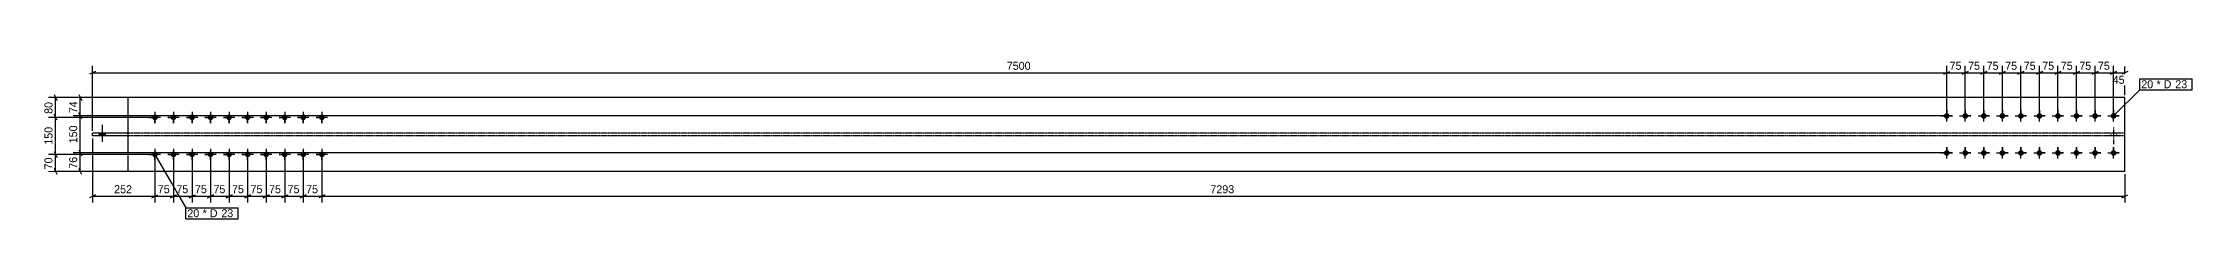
# Model space of a CAD drawing. Header units: millimetres. Extents: x 26 to 22520, y 32 to 1208.
# Drawn here: x 26 to 8719, y 32 to 674 of the extents above; entities that cross this region are included whole.
import ezdxf

# ---------------------------------------------------------------- set-up
doc = ezdxf.new("R2010")
doc.units = ezdxf.units.MM
doc.linetypes.add('DXK_LINE_DOT2', pattern=[3.9198, 1.9599, -1.9599])
doc.linetypes.add('DXK_LINE_DOT4', pattern=[0.9408, 0.4704, -0.4704])
doc.styles.add('Comic Sans MS', font='COMIC.TTF', dxfattribs={"height": 0.2})

msp = doc.modelspace()

# ---------------------------------------------------------------- hatches: boundary and pattern name
at = {"linetype": 'Continuous'}
for points in [[(478.6, 431, -1), (478.6, 454, -1)], [(553.6, 431, -1), (553.6, 454, -1)], [(628.6, 431, -1), (628.6, 454, -1)], [(703.6, 431, -1), (703.6, 454, -1)], [(778.6, 431, -1), (778.6, 454, -1)], [(853.6, 431, -1), (853.6, 454, -1)], [(928.6, 431, -1), (928.6, 454, -1)], [(1003.6, 431, -1), (1003.6, 454, -1)], [(1078.6, 431, -1), (1078.6, 454, -1)], [(1153.6, 431, -1), (1153.6, 454, -1)], [(7726.7, 459.8, -1), (7726.7, 436.8, -1)], [(7801.7, 459.8, -1), (7801.7, 436.8, -1)], [(7876.7, 459.8, -1), (7876.7, 436.8, -1)], [(7951.7, 459.8, -1), (7951.7, 436.8, -1)], [(8026.7, 459.8, -1), (8026.7, 436.8, -1)], [(8101.7, 459.8, -1), (8101.7, 436.8, -1)], [(8176.7, 459.8, -1), (8176.7, 436.8, -1)], [(8251.7, 459.8, -1), (8251.7, 436.8, -1)], [(8326.7, 459.9, -1), (8326.7, 436.9, -1)], [(8401.7, 459.9, -1), (8401.7, 436.9, -1)], [(277.9, 378.5), (254.9, 378.5), (254.9, 367), (277.9, 367)], [(277.9, 378.5), (254.9, 378.5), (254.9, 367), (277.9, 367)], [(277.9, 378.5), (254.9, 378.5), (254.9, 367), (277.9, 367)], [(277.9, 378.5), (254.9, 378.5), (254.9, 367), (277.9, 367)], [(277.9, 378.5), (254.9, 378.5), (254.9, 367), (277.9, 367)], [(478.6, 281, -1), (478.6, 304, -1)], [(553.6, 281, -1), (553.6, 304, -1)], [(628.6, 281, -1), (628.6, 304, -1)], [(703.6, 281, -1), (703.6, 304, -1)], [(778.6, 281, -1), (778.6, 304, -1)], [(853.6, 281, -1), (853.6, 304, -1)], [(928.6, 281, -1), (928.6, 304, -1)], [(1003.6, 281, -1), (1003.6, 304, -1)], [(1078.6, 281, -1), (1078.6, 304, -1)], [(1153.6, 281, -1), (1153.6, 304, -1)], [(7726.7, 309.8, -1), (7726.7, 286.8, -1)], [(7801.7, 309.8, -1), (7801.7, 286.8, -1)], [(7876.7, 309.8, -1), (7876.7, 286.8, -1)], [(7951.7, 309.8, -1), (7951.7, 286.8, -1)], [(8026.7, 309.8, -1), (8026.7, 286.8, -1)], [(8101.7, 309.8, -1), (8101.7, 286.8, -1)], [(8176.7, 309.8, -1), (8176.7, 286.8, -1)], [(8251.7, 309.8, -1), (8251.7, 286.8, -1)], [(8326.7, 309.9, -1), (8326.7, 286.9, -1)], [(8401.7, 309.9, -1), (8401.7, 286.9, -1)]]:
    msp.add_hatch(color=3, dxfattribs=at).paths.add_polyline_path(points)

# ---------------------------------------------------------------- linework, layer by layer
at = {"color": 8, "linetype": 'Continuous'}
for p, q in [((238.4, 628.8), (214.4, 616.8)), ((226.4, 388.5), (226.4, 651.2)), ((7714.7, 616.8), (7738.7, 628.8)), ((7726.7, 458.3), (7726.7, 651.2)), ((7789.7, 616.8), (7813.7, 628.8)), ((7801.7, 458.3), (7801.7, 651.2)), ((7864.7, 616.8), (7888.7, 628.8)), ((7876.7, 458.3), (7876.7, 651.2)), ((7939.7, 616.8), (7963.7, 628.8)), ((7951.7, 458.3), (7951.7, 651.2)), ((8014.7, 616.8), (8038.7, 628.8)), ((8026.7, 458.3), (8026.7, 651.2)), ((8089.7, 616.8), (8113.7, 628.8)), ((8101.7, 458.3), (8101.7, 651.2)), ((8164.7, 616.8), (8188.7, 628.8)), ((8176.7, 458.3), (8176.7, 651.2)), ((8239.7, 616.8), (8263.7, 628.8)), ((8251.7, 458.3), (8251.7, 651.2)), ((8314.7, 616.8), (8338.7, 628.8)), ((8326.7, 458.4), (8326.7, 651.2)), ((8389.7, 616.8), (8413.7, 628.8)), ((8401.7, 458.4), (8401.7, 648.4)), ((8401.7, 622.8), (8446.7, 622.8)), ((8458.7, 628.8), (8434.7, 616.8)), ((8446.7, 532.8), (8446.7, 648.4)), ((76.4, 442.5), (76.4, 522.8)), ((7716.7, 522.8), (148, 522.8)), ((170.4, 534.8), (182.4, 510.8)), ((176.4, 448.3), (176.4, 522.8)), ((7716.7, 448.3), (148, 448.3)), ((182.4, 436.3), (170.4, 460.3)), ((226.4, 357), (226.4, 97.2)), ((7716.7, 298.3), (148, 298.3)), ((170.4, 310.3), (182.4, 286.3)), ((478.6, 282.5), (478.6, 97.2)), ((553.6, 282.5), (553.6, 97.2)), ((628.6, 282.5), (628.6, 97.2)), ((703.6, 282.5), (703.6, 97.2)), ((778.6, 282.5), (778.6, 97.2)), ((853.6, 282.5), (853.6, 97.2)), ((928.6, 282.5), (928.6, 97.2)), ((1003.6, 282.5), (1003.6, 97.2)), ((1078.6, 282.5), (1078.6, 97.2)), ((1153.6, 282.5), (1153.6, 97.2)), ((1153.6, 282.5), (1153.6, 97.2)), ((7716.7, 222.8), (148, 222.8)), ((182.4, 210.8), (170.4, 234.8)), ((8446.7, 212.8), (8446.7, 97.2)), ((238.4, 128.8), (214.4, 116.8)), ((466.6, 116.8), (490.6, 128.8)), ((478.6, 122.8), (553.6, 122.8)), ((565.6, 128.8), (541.6, 116.8)), ((640.6, 128.8), (616.6, 116.8)), ((691.6, 116.8), (715.6, 128.8)), ((766.6, 116.8), (790.6, 128.8)), ((841.6, 116.8), (865.6, 128.8)), ((916.6, 116.8), (940.6, 128.8)), ((928.6, 122.8), (1003.6, 122.8)), ((1015.6, 128.8), (991.6, 116.8)), ((1066.6, 116.8), (1090.6, 128.8)), ((1078.6, 122.8), (1153.6, 122.8)), ((1165.6, 128.8), (1141.6, 116.8)), ((1165.6, 128.8), (1141.6, 116.8)), ((1153.6, 122.8), (8446.7, 122.8)), ((8434.7, 116.8), (8458.7, 128.8))]:
    msp.add_line(p, q, dxfattribs=at)
at = {"color": 7, "linetype": 'Continuous'}
for p, q in [((8446.7, 522.8), (370.7, 522.8)), ((370.7, 222.8), (370.7, 522.8)), ((8446.7, 222.8), (8446.7, 522.8)), ((226.4, 367), (226.4, 378.5)), ((370.7, 378.5), (226.4, 378.5)), ((370.7, 367), (226.4, 367)), ((8446.7, 222.8), (370.7, 222.8))]:
    msp.add_line(p, q, dxfattribs=at)
at = {"color": 3, "linetype": 'Continuous'}
for p, q in [((455.6, 442.5), (471, 442.5)), ((501.6, 442.5), (455.6, 442.5)), ((478.6, 465.5), (478.6, 450.2)), ((478.6, 465.5), (478.6, 419.5)), ((478.6, 419.5), (478.6, 434.8)), ((501.6, 442.5), (486.3, 442.5)), ((530.6, 442.5), (546, 442.5)), ((576.6, 442.5), (530.6, 442.5)), ((553.6, 465.5), (553.6, 450.2)), ((553.6, 465.5), (553.6, 419.5)), ((553.6, 419.5), (553.6, 434.8)), ((576.6, 442.5), (561.3, 442.5)), ((605.6, 442.5), (621, 442.5)), ((651.6, 442.5), (605.6, 442.5)), ((628.6, 465.5), (628.6, 450.2)), ((628.6, 465.5), (628.6, 419.5)), ((628.6, 419.5), (628.6, 434.8)), ((651.6, 442.5), (636.3, 442.5)), ((680.6, 442.5), (696, 442.5)), ((726.6, 442.5), (680.6, 442.5)), ((703.6, 465.5), (703.6, 450.2)), ((703.6, 465.5), (703.6, 419.5)), ((703.6, 419.5), (703.6, 434.8)), ((726.6, 442.5), (711.3, 442.5)), ((755.6, 442.5), (771, 442.5)), ((801.6, 442.5), (755.6, 442.5)), ((778.6, 465.5), (778.6, 450.2)), ((778.6, 465.5), (778.6, 419.5)), ((778.6, 419.5), (778.6, 434.8)), ((801.6, 442.5), (786.3, 442.5)), ((830.6, 442.5), (846, 442.5)), ((876.6, 442.5), (830.6, 442.5)), ((853.6, 465.5), (853.6, 450.2)), ((853.6, 465.5), (853.6, 419.5)), ((853.6, 419.5), (853.6, 434.8)), ((876.6, 442.5), (861.3, 442.5)), ((905.6, 442.5), (921, 442.5)), ((951.6, 442.5), (905.6, 442.5)), ((928.6, 465.5), (928.6, 450.2)), ((928.6, 465.5), (928.6, 419.5)), ((928.6, 419.5), (928.6, 434.8)), ((951.6, 442.5), (936.3, 442.5)), ((980.6, 442.5), (996, 442.5)), ((1026.6, 442.5), (980.6, 442.5)), ((1003.6, 465.5), (1003.6, 450.2)), ((1003.6, 465.5), (1003.6, 419.5)), ((1003.6, 419.5), (1003.6, 434.8)), ((1026.6, 442.5), (1011.3, 442.5)), ((1055.6, 442.5), (1071, 442.5)), ((1101.6, 442.5), (1055.6, 442.5)), ((1078.6, 465.5), (1078.6, 450.2)), ((1078.6, 465.5), (1078.6, 419.5)), ((1078.6, 419.5), (1078.6, 434.8)), ((1101.6, 442.5), (1086.3, 442.5)), ((1130.6, 442.5), (1146, 442.5)), ((1176.6, 442.5), (1130.6, 442.5)), ((1153.6, 465.5), (1153.6, 450.2)), ((1153.6, 465.5), (1153.6, 419.5)), ((1153.6, 419.5), (1153.6, 434.8)), ((1176.6, 442.5), (1161.3, 442.5)), ((7703.7, 448.3), (7749.7, 448.3)), ((7703.7, 448.3), (7719, 448.3)), ((7726.7, 425.3), (7726.7, 471.3)), ((7726.7, 471.3), (7726.7, 456)), ((7726.7, 425.3), (7726.7, 440.6)), ((7749.7, 448.3), (7734.3, 448.3)), ((7778.7, 448.3), (7824.7, 448.3)), ((7778.7, 448.3), (7794, 448.3)), ((7801.7, 425.3), (7801.7, 471.3)), ((7801.7, 471.3), (7801.7, 456)), ((7801.7, 425.3), (7801.7, 440.6)), ((7824.7, 448.3), (7809.3, 448.3)), ((7853.7, 448.3), (7899.7, 448.3)), ((7853.7, 448.3), (7869, 448.3)), ((7876.7, 425.3), (7876.7, 471.3)), ((7876.7, 471.3), (7876.7, 456)), ((7876.7, 425.3), (7876.7, 440.6)), ((7899.7, 448.3), (7884.3, 448.3)), ((7928.7, 448.3), (7974.7, 448.3)), ((7928.7, 448.3), (7944, 448.3)), ((7951.7, 425.3), (7951.7, 471.3)), ((7951.7, 471.3), (7951.7, 456)), ((7951.7, 425.3), (7951.7, 440.6)), ((7974.7, 448.3), (7959.3, 448.3)), ((8003.7, 448.3), (8049.7, 448.3)), ((8003.7, 448.3), (8019, 448.3)), ((8026.7, 425.3), (8026.7, 471.3)), ((8026.7, 471.3), (8026.7, 456)), ((8026.7, 425.3), (8026.7, 440.6)), ((8049.7, 448.3), (8034.3, 448.3)), ((8078.7, 448.3), (8124.7, 448.3)), ((8078.7, 448.3), (8094, 448.3)), ((8101.7, 425.3), (8101.7, 471.3)), ((8101.7, 471.3), (8101.7, 456)), ((8101.7, 425.3), (8101.7, 440.7)), ((8124.7, 448.3), (8109.3, 448.3)), ((8153.7, 448.3), (8199.7, 448.3)), ((8153.7, 448.3), (8169, 448.3)), ((8176.7, 425.3), (8176.7, 471.3)), ((8176.7, 471.3), (8176.7, 456)), ((8176.7, 425.3), (8176.7, 440.7)), ((8199.7, 448.3), (8184.3, 448.3)), ((8228.7, 448.3), (8274.7, 448.3)), ((8228.7, 448.3), (8244, 448.3)), ((8251.7, 425.3), (8251.7, 471.3)), ((8251.7, 471.3), (8251.7, 456)), ((8251.7, 425.3), (8251.7, 440.7)), ((8274.7, 448.3), (8259.3, 448.3)), ((8303.7, 448.3), (8349.7, 448.4)), ((8303.7, 448.3), (8319, 448.4)), ((8326.7, 425.4), (8326.7, 471.4)), ((8326.7, 471.4), (8326.7, 456)), ((8326.7, 425.4), (8326.7, 440.7)), ((8349.7, 448.4), (8334.3, 448.4)), ((8378.7, 448.4), (8424.7, 448.4)), ((8378.7, 448.4), (8394, 448.4)), ((8401.7, 425.4), (8401.7, 471.4)), ((8401.7, 471.4), (8401.7, 456)), ((8401.7, 425.4), (8401.7, 440.7)), ((8424.7, 448.4), (8409.3, 448.4)), ((254.9, 367), (254.9, 378.5)), ((254.9, 367), (254.9, 378.5)), ((254.9, 367), (254.9, 378.5)), ((254.9, 367), (254.9, 378.5)), ((254.9, 367), (254.9, 378.5)), ((266.4, 343.8), (266.4, 412)), ((266.4, 343.8), (266.4, 412)), ((266.4, 343.8), (266.4, 412)), ((266.4, 343.8), (266.4, 412)), ((266.4, 343.8), (266.4, 412)), ((277.9, 367), (277.9, 378.5)), ((277.9, 367), (277.9, 378.5)), ((277.9, 367), (277.9, 378.5)), ((277.9, 367), (277.9, 378.5)), ((277.9, 367), (277.9, 378.5)), ((455.6, 292.5), (471, 292.5)), ((501.6, 292.5), (455.6, 292.5)), ((478.6, 315.5), (478.6, 300.2)), ((478.6, 315.5), (478.6, 269.5)), ((478.6, 269.5), (478.6, 284.8)), ((501.6, 292.5), (486.3, 292.5)), ((530.6, 292.5), (546, 292.5)), ((576.6, 292.5), (530.6, 292.5)), ((553.6, 315.5), (553.6, 300.2)), ((553.6, 315.5), (553.6, 269.5)), ((553.6, 269.5), (553.6, 284.8)), ((576.6, 292.5), (561.3, 292.5)), ((605.6, 292.5), (621, 292.5)), ((651.6, 292.5), (605.6, 292.5)), ((628.6, 315.5), (628.6, 300.2)), ((628.6, 315.5), (628.6, 269.5)), ((628.6, 269.5), (628.6, 284.8)), ((651.6, 292.5), (636.3, 292.5)), ((680.6, 292.5), (696, 292.5)), ((726.6, 292.5), (680.6, 292.5)), ((703.6, 315.5), (703.6, 300.2)), ((703.6, 315.5), (703.6, 269.5)), ((703.6, 269.5), (703.6, 284.8)), ((726.6, 292.5), (711.3, 292.5)), ((755.6, 292.5), (771, 292.5)), ((801.6, 292.5), (755.6, 292.5)), ((778.6, 315.5), (778.6, 300.2)), ((778.6, 315.5), (778.6, 269.5)), ((778.6, 269.5), (778.6, 284.8)), ((801.6, 292.5), (786.3, 292.5)), ((830.6, 292.5), (846, 292.5)), ((876.6, 292.5), (830.6, 292.5)), ((853.6, 315.5), (853.6, 300.2)), ((853.6, 315.5), (853.6, 269.5)), ((853.6, 269.5), (853.6, 284.8)), ((876.6, 292.5), (861.3, 292.5)), ((905.6, 292.5), (921, 292.5)), ((951.6, 292.5), (905.6, 292.5)), ((928.6, 315.5), (928.6, 300.2)), ((928.6, 315.5), (928.6, 269.5)), ((928.6, 269.5), (928.6, 284.8)), ((951.6, 292.5), (936.3, 292.5)), ((980.6, 292.5), (996, 292.5)), ((1026.6, 292.5), (980.6, 292.5)), ((1003.6, 315.5), (1003.6, 300.2)), ((1003.6, 315.5), (1003.6, 269.5)), ((1003.6, 269.5), (1003.6, 284.8)), ((1026.6, 292.5), (1011.3, 292.5)), ((1055.6, 292.5), (1071, 292.5)), ((1101.6, 292.5), (1055.6, 292.5)), ((1078.6, 315.5), (1078.6, 300.2)), ((1078.6, 315.5), (1078.6, 269.5)), ((1078.6, 269.5), (1078.6, 284.8)), ((1101.6, 292.5), (1086.3, 292.5)), ((1130.6, 292.5), (1146, 292.5)), ((1176.6, 292.5), (1130.6, 292.5)), ((1153.6, 315.5), (1153.6, 300.2)), ((1153.6, 315.5), (1153.6, 269.5)), ((1153.6, 269.5), (1153.6, 284.8)), ((1176.6, 292.5), (1161.3, 292.5)), ((7703.7, 298.3), (7749.7, 298.3)), ((7703.7, 298.3), (7719, 298.3)), ((7726.7, 275.3), (7726.7, 321.3)), ((7726.7, 321.3), (7726.7, 306)), ((7726.7, 275.3), (7726.7, 290.6)), ((7749.7, 298.3), (7734.4, 298.3)), ((7778.7, 298.3), (7824.7, 298.3)), ((7778.7, 298.3), (7794, 298.3)), ((7801.7, 275.3), (7801.7, 321.3)), ((7801.7, 321.3), (7801.7, 306)), ((7801.7, 275.3), (7801.7, 290.6)), ((7824.7, 298.3), (7809.4, 298.3)), ((7853.7, 298.3), (7899.7, 298.3)), ((7853.7, 298.3), (7869, 298.3)), ((7876.7, 275.3), (7876.7, 321.3)), ((7876.7, 321.3), (7876.7, 306)), ((7876.7, 275.3), (7876.7, 290.6)), ((7899.7, 298.3), (7884.4, 298.3)), ((7928.7, 298.3), (7974.7, 298.3)), ((7928.7, 298.3), (7944, 298.3)), ((7951.7, 275.3), (7951.7, 321.3)), ((7951.7, 321.3), (7951.7, 306)), ((7951.7, 275.3), (7951.7, 290.6)), ((7974.7, 298.3), (7959.4, 298.3)), ((8003.7, 298.3), (8049.7, 298.3)), ((8003.7, 298.3), (8019, 298.3)), ((8026.7, 275.3), (8026.7, 321.3)), ((8026.7, 321.3), (8026.7, 306)), ((8026.7, 275.3), (8026.7, 290.6)), ((8049.7, 298.3), (8034.4, 298.3)), ((8078.7, 298.3), (8124.7, 298.3)), ((8078.7, 298.3), (8094, 298.3)), ((8101.7, 275.3), (8101.7, 321.3)), ((8101.7, 321.3), (8101.7, 306)), ((8101.7, 275.3), (8101.7, 290.7)), ((8124.7, 298.3), (8109.4, 298.3)), ((8153.7, 298.3), (8199.7, 298.3)), ((8153.7, 298.3), (8169, 298.3)), ((8176.7, 275.3), (8176.7, 321.3)), ((8176.7, 321.3), (8176.7, 306)), ((8176.7, 275.3), (8176.7, 290.7)), ((8199.7, 298.3), (8184.4, 298.3)), ((8228.7, 298.3), (8274.7, 298.3)), ((8228.7, 298.3), (8244, 298.3)), ((8251.7, 275.3), (8251.7, 321.3)), ((8251.7, 321.3), (8251.7, 306)), ((8251.7, 275.3), (8251.7, 290.7)), ((8274.7, 298.3), (8259.4, 298.3)), ((8303.7, 298.3), (8349.7, 298.4)), ((8303.7, 298.3), (8319, 298.4)), ((8326.7, 275.4), (8326.7, 321.4)), ((8326.7, 321.4), (8326.7, 306)), ((8326.7, 275.4), (8326.7, 290.7)), ((8349.7, 298.4), (8334.4, 298.4)), ((8378.7, 298.4), (8424.7, 298.4)), ((8378.7, 298.4), (8394, 298.4)), ((8401.7, 275.4), (8401.7, 321.4)), ((8401.7, 321.4), (8401.7, 306)), ((8401.7, 275.4), (8401.7, 290.7)), ((8424.7, 298.4), (8409.4, 298.4))]:
    msp.add_line(p, q, dxfattribs=at)
at = {"color": 7, "linetype": 'DXK_LINE_DOT4'}
for p, q in [((8446.7, 378.5), (370.7, 378.5)), ((8446.7, 367), (370.7, 367))]:
    msp.add_line(p, q, dxfattribs=at)
at = {"color": 3, "linetype": 'DXK_LINE_DOT2'}
for p, q in [((8390.2, 378.5), (8390.2, 367)), ((8390.2, 378.5), (8390.2, 367)), ((8390.2, 378.5), (8390.2, 367)), ((8390.2, 378.5), (8390.2, 367)), ((8390.2, 378.5), (8390.2, 367)), ((8401.7, 401.7), (8401.7, 333.5)), ((8401.7, 401.7), (8401.7, 333.5)), ((8401.7, 401.7), (8401.7, 333.5)), ((8401.7, 401.7), (8401.7, 333.5)), ((8401.7, 401.7), (8401.7, 333.5)), ((8413.2, 378.5), (8413.2, 367)), ((8413.2, 378.5), (8413.2, 367)), ((8413.2, 378.5), (8413.2, 367)), ((8413.2, 378.5), (8413.2, 367)), ((8413.2, 378.5), (8413.2, 367))]:
    msp.add_line(p, q, dxfattribs=at)

# ---------------------------------------------------------------- wipeouts: each hides what was drawn before it
at = {"color": 0}
msp.add_wipeout([(8565.8, 560.4), (8565.8, 592.4), (8513.7, 592.4), (8513.7, 560.4)], dxfattribs=at)

# ---------------------------------------------------------------- next in the draw order: wipeouts: each hides what was drawn before it
for points in [[(8456.6, 572), (8456.6, 616.8), (8391.7, 616.8), (8391.7, 572)], [(8565.8, 560.4), (8565.8, 592.4), (8513.7, 592.4), (8513.7, 560.4)], [(170.4, 518), (125.6, 518), (125.6, 453.1), (170.4, 453.1)], [(548.6, 128.8), (548.6, 173.6), (483.7, 173.6), (483.7, 128.8)], [(998.6, 128.8), (998.6, 173.6), (933.7, 173.6), (933.7, 128.8)], [(1148.6, 128.8), (1148.6, 173.6), (1083.7, 173.6), (1083.7, 128.8)], [(4858.7, 128.8), (4858.7, 173.6), (4741.6, 173.6), (4741.6, 128.8)]]:
    msp.add_wipeout(points, dxfattribs=at)

# ---------------------------------------------------------------- next in the draw order: linework, layer by layer
at = {"color": 8, "linetype": 'Continuous'}
for p, q in [((8326.7, 622.8), (8401.7, 622.8)), ((8413.7, 628.8), (8389.7, 616.8)), ((8401.7, 458.4), (8401.7, 651.2)), ((360.7, 522.8), (48, 522.8)), ((70.4, 534.8), (82.4, 510.8)), ((7716.7, 448.3), (148, 448.3)), ((182.4, 436.3), (170.4, 460.3)), ((176.4, 298.3), (176.4, 448.3)), ((478.6, 282.5), (478.6, 97.2)), ((553.6, 282.5), (553.6, 97.2)), ((928.6, 282.5), (928.6, 97.2)), ((1003.6, 282.5), (1003.6, 97.2)), ((1078.6, 282.5), (1078.6, 97.2)), ((226.4, 122.8), (478.6, 122.8)), ((466.6, 116.8), (490.6, 128.8)), ((541.6, 116.8), (565.6, 128.8)), ((553.6, 122.8), (628.6, 122.8)), ((853.6, 122.8), (928.6, 122.8)), ((940.6, 128.8), (916.6, 116.8)), ((991.6, 116.8), (1015.6, 128.8)), ((1003.6, 122.8), (1078.6, 122.8)), ((1090.6, 128.8), (1066.6, 116.8))]:
    msp.add_line(p, q, dxfattribs=at)
at = {"color": 7, "linetype": 'Continuous'}
for p, q in [((8401.7, 448.4), (8507.7, 554.4)), ((8507.7, 554.4), (8507.7, 598.4))]:
    msp.add_line(p, q, dxfattribs=at)

# ---------------------------------------------------------------- next in the draw order: texts
at = {"color": 3, "style": 'Comic Sans MS'}
for s, p in [('45', (8398.1, 578.4)), ('75', (490.1, 135.2)), ('75', (940.1, 135.2)), ('75', (1090.1, 135.2)), ('7293', (4748, 135.2))]:
    msp.add_text(s, height=32.38, dxfattribs=at).set_placement(p)
msp.add_text('74', height=32.38, rotation=90.00021, dxfattribs=at).set_placement((164, 459.5))

# ---------------------------------------------------------------- next in the draw order: wipeouts: each hides what was drawn before it
at = {"color": 0}
msp.add_wipeout([(8641.6, 560.4), (8641.6, 592.4), (8575.4, 592.4), (8575.4, 560.4)], dxfattribs=at)

# ---------------------------------------------------------------- next in the draw order: wipeouts: each hides what was drawn before it
for points in [[(8396.6, 628.8), (8396.6, 673.6), (8331.7, 673.6), (8331.7, 628.8)], [(8641.6, 560.4), (8641.6, 592.4), (8575.4, 592.4), (8575.4, 560.4)], [(170.4, 415.4), (125.6, 415.4), (125.6, 331.2), (170.4, 331.2)], [(398, 128.8), (398, 173.6), (307, 173.6), (307, 128.8)], [(623.6, 128.8), (623.6, 173.6), (558.7, 173.6), (558.7, 128.8)], [(923.6, 128.8), (923.6, 173.6), (858.7, 173.6), (858.7, 128.8)], [(1073.6, 128.8), (1073.6, 173.6), (1008.7, 173.6), (1008.7, 128.8)]]:
    msp.add_wipeout(points, dxfattribs=at)

# ---------------------------------------------------------------- next in the draw order: linework, layer by layer
at = {"color": 8, "linetype": 'Continuous'}
for p, q in [((8251.7, 622.8), (8326.7, 622.8)), ((8338.7, 628.8), (8314.7, 616.8)), ((8326.7, 458.4), (8326.7, 651.2)), ((468.6, 442.5), (48, 442.5)), ((82.4, 430.5), (70.4, 454.5)), ((7716.7, 298.3), (148, 298.3)), ((170.4, 310.3), (182.4, 286.3)), ((176.4, 222.8), (176.4, 298.3)), ((628.6, 282.5), (628.6, 97.2)), ((853.6, 282.5), (853.6, 97.2)), ((616.6, 116.8), (640.6, 128.8)), ((778.6, 122.8), (853.6, 122.8)), ((865.6, 128.8), (841.6, 116.8))]:
    msp.add_line(p, q, dxfattribs=at)

# ---------------------------------------------------------------- next in the draw order: texts
at = {"color": 3, "style": 'Comic Sans MS'}
for s, p in [('75', (8338.1, 635.2)), ('20', (8513.7, 560.4)), ('252', (313.4, 135.2)), ('75', (565.1, 135.2)), ('75', (865.1, 135.2)), ('75', (1015.1, 135.2))]:
    msp.add_text(s, height=32.38, dxfattribs=at).set_placement(p)
msp.add_text('150', height=32.38, rotation=90.00021, dxfattribs=at).set_placement((164, 337.6))

# ---------------------------------------------------------------- next in the draw order: wipeouts: each hides what was drawn before it
at = {"color": 0}
msp.add_wipeout([(8703.4, 560.4), (8703.4, 592.4), (8651.2, 592.4), (8651.2, 560.4)], dxfattribs=at)

# ---------------------------------------------------------------- next in the draw order: wipeouts: each hides what was drawn before it
for points in [[(8321.6, 628.8), (8321.6, 673.6), (8256.7, 673.6), (8256.7, 628.8)], [(8703.4, 560.4), (8703.4, 592.4), (8651.2, 592.4), (8651.2, 560.4)], [(70.4, 515.1), (25.6, 515.1), (25.6, 450.2), (70.4, 450.2)], [(170.4, 293), (125.6, 293), (125.6, 228.1), (170.4, 228.1)], [(848.6, 128.8), (848.6, 173.6), (783.7, 173.6), (783.7, 128.8)]]:
    msp.add_wipeout(points, dxfattribs=at)

# ---------------------------------------------------------------- next in the draw order: linework, layer by layer
at = {"color": 8, "linetype": 'Continuous'}
for p, q in [((8176.7, 622.8), (8251.7, 622.8)), ((8263.7, 628.8), (8239.7, 616.8)), ((8251.7, 458.3), (8251.7, 651.2)), ((468.6, 442.5), (48, 442.5)), ((82.4, 430.5), (70.4, 454.5)), ((76.4, 292.5), (76.4, 442.5)), ((468.6, 292.5), (48, 292.5)), ((70.4, 304.5), (82.4, 280.5)), ((778.6, 282.5), (778.6, 97.2)), ((360.7, 222.8), (48, 222.8)), ((82.4, 210.8), (70.4, 234.8)), ((703.6, 122.8), (778.6, 122.8)), ((790.6, 128.8), (766.6, 116.8))]:
    msp.add_line(p, q, dxfattribs=at)
at = {"color": 7, "linetype": 'Continuous'}
for p, q in [((8507.7, 598.4), (8719, 598.4)), ((8507.7, 554.4), (8719, 554.4)), ((8719, 554.4), (8719, 598.4))]:
    msp.add_line(p, q, dxfattribs=at)

# ---------------------------------------------------------------- next in the draw order: texts
at = {"color": 3, "style": 'Comic Sans MS'}
for s, p in [('75', (8263.1, 635.2)), ('* D', (8575.4, 560.4)), ('23', (8651.2, 560.4)), ('75', (790.1, 135.2))]:
    msp.add_text(s, height=32.38, dxfattribs=at).set_placement(p)
for s, p in [('80', (64, 456.6)), ('76', (164, 234.5))]:
    msp.add_text(s, height=32.38, rotation=90.00021, dxfattribs=at).set_placement(p)

# ---------------------------------------------------------------- next in the draw order: wipeouts: each hides what was drawn before it
at = {"color": 0}
for points in [[(8246.6, 628.8), (8246.6, 673.6), (8181.7, 673.6), (8181.7, 628.8)], [(70.4, 409.6), (25.6, 409.6), (25.6, 325.4), (70.4, 325.4)], [(773.6, 128.8), (773.6, 173.6), (708.7, 173.6), (708.7, 128.8)]]:
    msp.add_wipeout(points, dxfattribs=at)

# ---------------------------------------------------------------- next in the draw order: linework, layer by layer
at = {"color": 8, "linetype": 'Continuous'}
for p, q in [((8101.7, 622.8), (8176.7, 622.8)), ((8188.7, 628.8), (8164.7, 616.8)), ((8176.7, 458.3), (8176.7, 651.2)), ((468.6, 292.5), (48, 292.5)), ((70.4, 304.5), (82.4, 280.5)), ((76.4, 222.8), (76.4, 292.5)), ((703.6, 282.5), (703.6, 97.2)), ((628.6, 122.8), (703.6, 122.8)), ((715.6, 128.8), (691.6, 116.8))]:
    msp.add_line(p, q, dxfattribs=at)

# ---------------------------------------------------------------- next in the draw order: texts
at = {"color": 3, "style": 'Comic Sans MS'}
for p in [(8188.1, 635.2), (715.1, 135.2)]:
    msp.add_text('75', height=32.38, dxfattribs=at).set_placement(p)
msp.add_text('150', height=32.38, rotation=90.00021, dxfattribs=at).set_placement((64, 331.8))

# ---------------------------------------------------------------- next in the draw order: wipeouts: each hides what was drawn before it
at = {"color": 0}
for points in [[(8171.6, 628.8), (8171.6, 673.6), (8106.7, 673.6), (8106.7, 628.8)], [(70.4, 290.1), (25.6, 290.1), (25.6, 225.2), (70.4, 225.2)], [(698.6, 128.8), (698.6, 173.6), (633.7, 173.6), (633.7, 128.8)], [(661.8, 38), (661.8, 70), (609.6, 70), (609.6, 38)]]:
    msp.add_wipeout(points, dxfattribs=at)

# ---------------------------------------------------------------- next in the draw order: linework, layer by layer
at = {"color": 8, "linetype": 'Continuous'}
for p, q in [((8026.7, 622.8), (8101.7, 622.8)), ((8113.7, 628.8), (8089.7, 616.8)), ((8101.7, 458.3), (8101.7, 651.2))]:
    msp.add_line(p, q, dxfattribs=at)

# ---------------------------------------------------------------- next in the draw order: texts
at = {"color": 3, "style": 'Comic Sans MS'}
for p in [(8113.1, 635.2), (640.1, 135.2)]:
    msp.add_text('75', height=32.38, dxfattribs=at).set_placement(p)
msp.add_text('70', height=32.38, rotation=90.00021, dxfattribs=at).set_placement((64, 231.6))

# ---------------------------------------------------------------- next in the draw order: wipeouts: each hides what was drawn before it
at = {"color": 0}
msp.add_wipeout([(661.8, 38), (661.8, 70), (609.6, 70), (609.6, 38)], dxfattribs=at)

# ---------------------------------------------------------------- next in the draw order: linework, layer by layer
at = {"color": 7, "linetype": 'Continuous'}
for p in [(478.6, 292.5), (603.6, 32)]:
    msp.add_line(p, (603.6, 76), dxfattribs=at)

# ---------------------------------------------------------------- next in the draw order: wipeouts: each hides what was drawn before it
at = {"color": 0}
for points in [[(8096.6, 628.8), (8096.6, 673.6), (8031.7, 673.6), (8031.7, 628.8)], [(737.5, 38), (737.5, 70), (671.4, 70), (671.4, 38)]]:
    msp.add_wipeout(points, dxfattribs=at)

# ---------------------------------------------------------------- next in the draw order: linework, layer by layer
at = {"color": 8, "linetype": 'Continuous'}
for p, q in [((7951.7, 622.8), (8026.7, 622.8)), ((8038.7, 628.8), (8014.7, 616.8)), ((8026.7, 458.3), (8026.7, 651.2))]:
    msp.add_line(p, q, dxfattribs=at)

# ---------------------------------------------------------------- next in the draw order: texts
at = {"color": 3, "style": 'Comic Sans MS'}
msp.add_text('75', height=32.38, dxfattribs=at).set_placement((8038.1, 635.2))

# ---------------------------------------------------------------- next in the draw order: wipeouts: each hides what was drawn before it
at = {"color": 0}
msp.add_wipeout([(737.5, 38), (737.5, 70), (671.4, 70), (671.4, 38)], dxfattribs=at)

# ---------------------------------------------------------------- next in the draw order: texts
at = {"color": 3, "style": 'Comic Sans MS'}
msp.add_text('20', height=32.38, dxfattribs=at).set_placement((609.6, 38))

# ---------------------------------------------------------------- next in the draw order: wipeouts: each hides what was drawn before it
at = {"color": 0}
for points in [[(8021.6, 628.8), (8021.6, 673.6), (7956.7, 673.6), (7956.7, 628.8)], [(799.3, 38), (799.3, 70), (747.1, 70), (747.1, 38)]]:
    msp.add_wipeout(points, dxfattribs=at)

# ---------------------------------------------------------------- next in the draw order: linework, layer by layer
at = {"color": 8, "linetype": 'Continuous'}
for p, q in [((7876.7, 622.8), (7951.7, 622.8)), ((7963.7, 628.8), (7939.7, 616.8)), ((7951.7, 458.3), (7951.7, 651.2))]:
    msp.add_line(p, q, dxfattribs=at)

# ---------------------------------------------------------------- next in the draw order: texts
at = {"color": 3, "style": 'Comic Sans MS'}
msp.add_text('75', height=32.38, dxfattribs=at).set_placement((7963.1, 635.2))

# ---------------------------------------------------------------- next in the draw order: wipeouts: each hides what was drawn before it
at = {"color": 0}
msp.add_wipeout([(799.3, 38), (799.3, 70), (747.1, 70), (747.1, 38)], dxfattribs=at)

# ---------------------------------------------------------------- next in the draw order: linework, layer by layer
at = {"color": 7, "linetype": 'Continuous'}
for p, q in [((603.6, 76), (814.9, 76)), ((603.6, 32), (814.9, 32)), ((814.9, 32), (814.9, 76))]:
    msp.add_line(p, q, dxfattribs=at)

# ---------------------------------------------------------------- next in the draw order: texts
at = {"color": 3, "style": 'Comic Sans MS'}
for s, p in [('* D', (671.4, 38)), ('23', (747.1, 38))]:
    msp.add_text(s, height=32.38, dxfattribs=at).set_placement(p)

# ---------------------------------------------------------------- next in the draw order: wipeouts: each hides what was drawn before it
at = {"color": 0}
msp.add_wipeout([(7946.6, 628.8), (7946.6, 673.6), (7881.7, 673.6), (7881.7, 628.8)], dxfattribs=at)

# ---------------------------------------------------------------- next in the draw order: linework, layer by layer
at = {"color": 8, "linetype": 'Continuous'}
for p, q in [((7801.7, 622.8), (7876.7, 622.8)), ((7888.7, 628.8), (7864.7, 616.8)), ((7876.7, 458.3), (7876.7, 651.2))]:
    msp.add_line(p, q, dxfattribs=at)

# ---------------------------------------------------------------- next in the draw order: texts
at = {"color": 3, "style": 'Comic Sans MS'}
msp.add_text('75', height=32.38, dxfattribs=at).set_placement((7888.1, 635.2))

# ---------------------------------------------------------------- next in the draw order: wipeouts: each hides what was drawn before it
at = {"color": 0}
msp.add_wipeout([(7871.6, 628.8), (7871.6, 673.6), (7806.7, 673.6), (7806.7, 628.8)], dxfattribs=at)

# ---------------------------------------------------------------- next in the draw order: linework, layer by layer
at = {"color": 8, "linetype": 'Continuous'}
for p, q in [((7726.7, 622.8), (7801.7, 622.8)), ((7813.7, 628.8), (7789.7, 616.8)), ((7801.7, 458.3), (7801.7, 651.2))]:
    msp.add_line(p, q, dxfattribs=at)

# ---------------------------------------------------------------- next in the draw order: texts
at = {"color": 3, "style": 'Comic Sans MS'}
msp.add_text('75', height=32.38, dxfattribs=at).set_placement((7813.1, 635.2))

# ---------------------------------------------------------------- next in the draw order: wipeouts: each hides what was drawn before it
at = {"color": 0}
msp.add_wipeout([(7796.6, 628.8), (7796.6, 673.6), (7731.7, 673.6), (7731.7, 628.8)], dxfattribs=at)

# ---------------------------------------------------------------- next in the draw order: linework, layer by layer
at = {"color": 8, "linetype": 'Continuous'}
for p, q in [((226.4, 622.8), (7726.7, 622.8)), ((7714.7, 616.8), (7738.7, 628.8)), ((7726.7, 458.3), (7726.7, 651.2))]:
    msp.add_line(p, q, dxfattribs=at)

# ---------------------------------------------------------------- next in the draw order: texts
at = {"color": 3, "style": 'Comic Sans MS'}
msp.add_text('75', height=32.38, dxfattribs=at).set_placement((7738.1, 635.2))

# ---------------------------------------------------------------- next in the draw order: wipeouts: each hides what was drawn before it
at = {"color": 0}
msp.add_wipeout([(4035.1, 628.8), (4035.1, 673.6), (3918, 673.6), (3918, 628.8)], dxfattribs=at)

# ---------------------------------------------------------------- next in the draw order: texts
at = {"color": 3, "style": 'Comic Sans MS'}
msp.add_text('7500', height=32.38, dxfattribs=at).set_placement((3924.4, 635.2))

doc.saveas('drawing.dxf')
